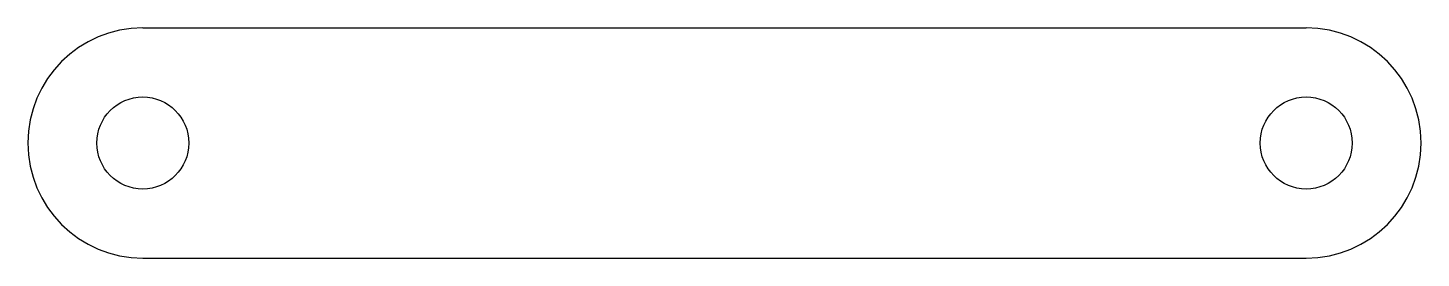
# Model space of a CAD drawing. Header units: millimetres. Extents: x 0 to 48.5, y 0 to 8.
import ezdxf

# ---------------------------------------------------------------- set-up
doc = ezdxf.new("R2010")
doc.units = ezdxf.units.MM

msp = doc.modelspace()

# ---------------------------------------------------------------- linework, layer by layer
at = {"color": 7, "linetype": 'Continuous', "lineweight": 25}
for p, q in [((4, 8), (44.5, 8)), ((4, 0), (44.5, 0))]:
    msp.add_line(p, q, dxfattribs=at)
for centre in [(4, 4), (44.5, 4)]:
    msp.add_circle(centre, 1.6, dxfattribs=at)
for centre, start, end in [((4, 4), 90, 270), ((44.5, 4), 270, 90)]:
    msp.add_arc(centre, 4, start, end, dxfattribs=at)

doc.saveas('drawing.dxf')
